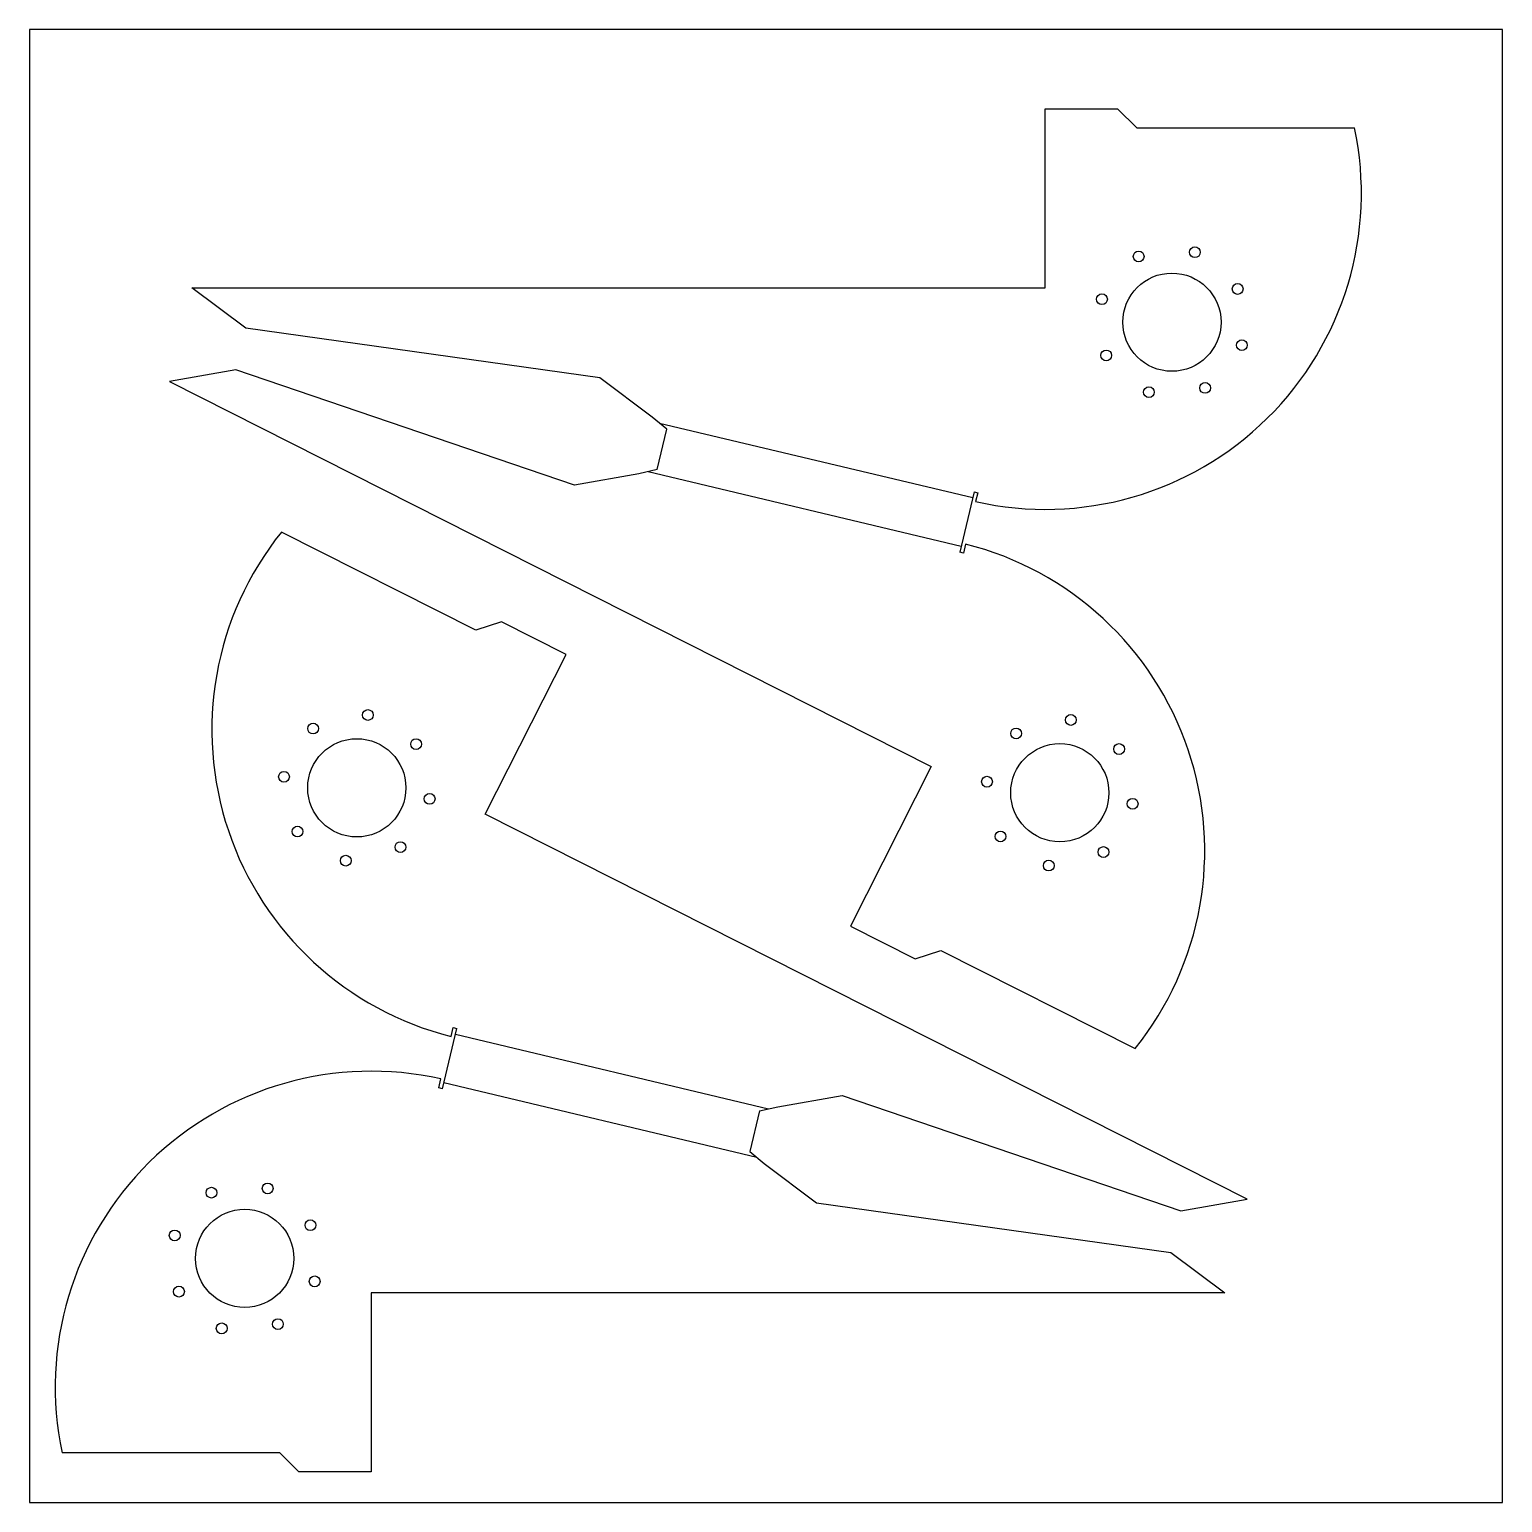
# Model space of a CAD drawing. Header units: millimetres. Extents: x 0 to 600, y 0 to 600.
import ezdxf

# ---------------------------------------------------------------- set-up
doc = ezdxf.new("R2010")
doc.units = ezdxf.units.MM
for name, color, linetype in [('engrave', 3, 'Continuous'), ('ingoing', 1, 'Continuous'), ('outgoing', 2, 'Continuous')]:
    doc.layers.add(name, color=color, linetype=linetype)

msp = doc.modelspace()

# ---------------------------------------------------------------- linework, layer by layer
msp.add_lwpolyline([(0, 0), (600, 0), (600, 600), (0, 600)], close=True)
at = {"layer": 'engrave', "ltscale": 24.674257}
for p, q in [((256.67, 439.69), (384.23, 409.3)), ((379.51, 389.46), (251.95, 419.85)), ((173.49, 190.75), (301.05, 160.35)), ((296.32, 140.52), (168.76, 170.91))]:
    msp.add_line(p, q, dxfattribs=at)
at = {"layer": 'ingoing'}
for centre, radius in [((474.69, 509.27), 2.2), ((451.8, 507.54), 2.2), ((465.33, 480.77), 20), ((436.83, 490.13), 2.2), ((492.11, 494.31), 2.2), ((438.56, 467.24), 2.2), ((493.83, 471.41), 2.2), ((478.87, 454), 2.2), ((455.97, 452.27), 2.2), ((137.83, 320.77), 2.2), ((424.16, 318.76), 2.2), ((115.54, 315.26), 2.2), ((401.87, 313.26), 2.2), ((133.33, 291.11), 20), ((157.48, 308.9), 2.2), ((419.67, 289.1), 20), ((443.82, 306.9), 2.2), ((103.67, 295.6), 2.2), ((390.01, 293.6), 2.2), ((162.99, 286.61), 2.2), ((449.33, 284.6), 2.2), ((109.18, 273.31), 2.2), ((395.51, 271.31), 2.2), ((151.12, 266.95), 2.2), ((437.46, 264.95), 2.2), ((128.83, 261.45), 2.2), ((415.17, 259.44), 2.2), ((74.13, 126.21), 2.2), ((97.03, 127.94), 2.2), ((87.67, 99.44), 20), ((114.44, 112.97), 2.2), ((59.16, 108.8), 2.2), ((116.17, 90.08), 2.2), ((60.89, 85.9), 2.2), ((78.31, 70.93), 2.2), ((101.2, 72.66), 2.2)]:
    msp.add_circle(centre, radius, dxfattribs=at)
at = {"layer": 'outgoing'}
for p, q in [((413.77, 567.71), (443.23, 567.71)), ((413.77, 494.81), (413.77, 567.71)), ((443.23, 567.71), (451.02, 559.93)), ((451.02, 559.93), (539.73, 559.93)), ((66.13, 494.81), (413.77, 494.81)), ((88.11, 478.34), (66.13, 494.81)), ((232.37, 458.12), (88.11, 478.34)), ((84.07, 461.36), (57.02, 456.58)), ((57.02, 456.58), (367.32, 299.83)), ((221.94, 414.36), (84.07, 461.36)), ((253.7, 442.14), (232.37, 458.12)), ((259.65, 437.24), (253.7, 442.14)), ((255.71, 420.7), (259.65, 437.24)), ((255.71, 420.7), (248.19, 419.01)), ((248.19, 419.01), (221.94, 414.36)), ((384.8, 411.68), (378.94, 387.08)), ((384.8, 411.68), (386.26, 411.33)), ((386.26, 411.33), (385.39, 407.69)), ((181.8, 355.3), (102.62, 395.3)), ((381.27, 390.37), (380.4, 386.74)), ((380.4, 386.74), (378.94, 387.08)), ((192.25, 358.74), (181.8, 355.3)), ((218.55, 345.46), (192.25, 358.74)), ((185.68, 280.38), (218.55, 345.46)), ((367.32, 299.83), (334.44, 234.75)), ((495.98, 123.63), (185.68, 280.38)), ((334.44, 234.75), (360.74, 221.47)), ((360.74, 221.47), (371.2, 224.91)), ((371.2, 224.91), (450.38, 184.91)), ((168.2, 168.53), (174.06, 193.13)), ((171.73, 189.83), (172.6, 193.47)), ((172.6, 193.47), (174.06, 193.13)), ((166.74, 168.88), (167.6, 172.52)), ((168.2, 168.53), (166.74, 168.88)), ((304.81, 161.2), (331.06, 165.85)), ((331.06, 165.85), (468.93, 118.85)), ((297.29, 159.51), (293.35, 142.97)), ((297.29, 159.51), (304.81, 161.2)), ((293.35, 142.97), (299.3, 138.06)), ((299.3, 138.06), (320.63, 122.09)), ((320.63, 122.09), (464.89, 101.87)), ((468.93, 118.85), (495.98, 123.63)), ((464.89, 101.87), (486.87, 85.4)), ((139.23, 85.4), (139.23, 12.5)), ((486.87, 85.4), (139.23, 85.4)), ((101.98, 20.28), (13.27, 20.28)), ((109.76, 12.5), (101.98, 20.28)), ((139.23, 12.5), (109.76, 12.5))]:
    msp.add_line(p, q, dxfattribs=at)
for centre, start, end in [((413.77, 533.27), 257.26678, 11.94846), ((203.03, 314.72), 141.24997, 255.93165), ((349.97, 265.49), 321.24997, 75.93165), ((139.23, 46.94), 77.26678, 191.94846)]:
    msp.add_arc(centre, 128.74, start, end, dxfattribs=at)

doc.saveas('drawing.dxf')
